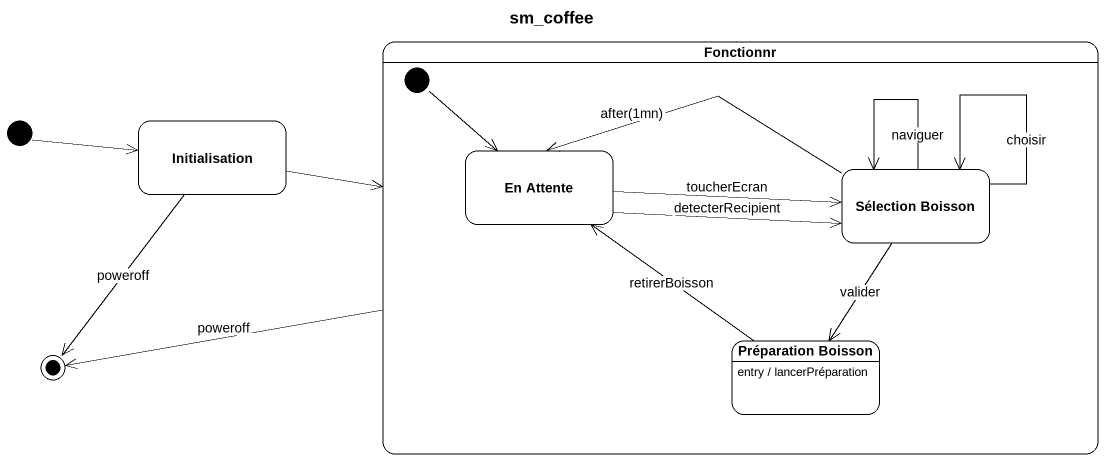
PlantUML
@startuml
title sm_coffee
hide empty description
state Fonctionnr {
  state "En Attente" as En_Attente
  state "Sélection Boisson" as Sélection_Boisson
  state "Préparation Boisson" as Préparation_Boisson
  Préparation_Boisson : entry / lancerPréparation
  [*] --> En_Attente
}
state Initialisation
[*] -right-> Initialisation
Initialisation -right-> Fonctionnr
En_Attente -right-> Sélection_Boisson : detecterRecipient
En_Attente -right-> Sélection_Boisson : toucherEcran
Sélection_Boisson -left-> En_Attente : after(1mn)
Sélection_Boisson --> Sélection_Boisson : naviguer
Sélection_Boisson --> Sélection_Boisson : choisir
Sélection_Boisson --> Préparation_Boisson : valider
Préparation_Boisson -up-> En_Attente : retirerBoisson
Fonctionnr -left-> [*] : poweroff
Initialisation --> [*] : poweroff
@enduml
